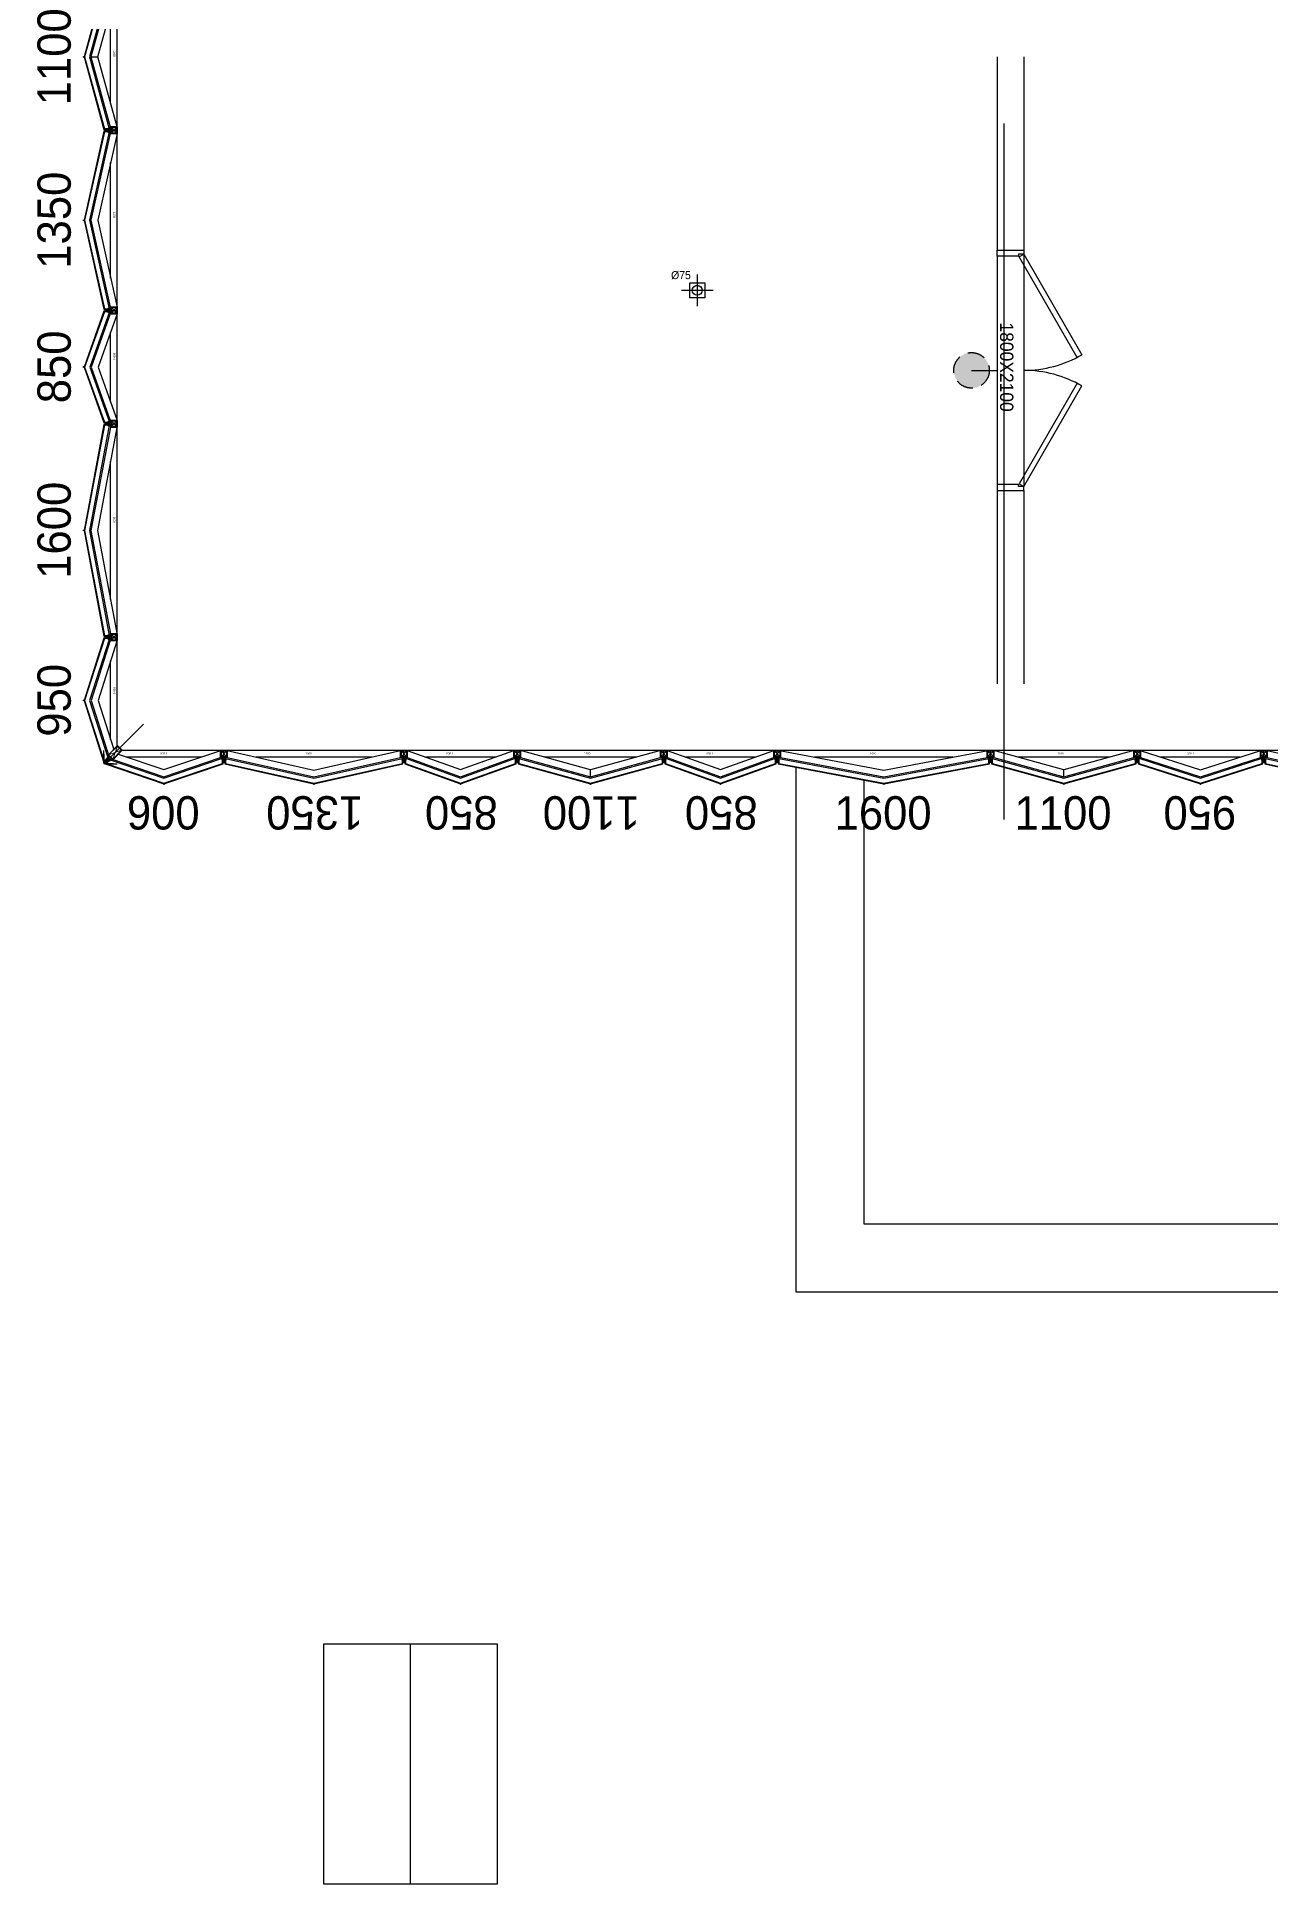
# Model space of a CAD drawing. Header units: millimetres. Extents: x -95754 to 183257, y 26770 to 150605.
# Drawn here: x 91350 to 100601, y 98505 to 112355 of the extents above; entities that cross this region are included whole.
import ezdxf
from ezdxf.enums import TextEntityAlignment as Align

# ---------------------------------------------------------------- set-up
doc = ezdxf.new("R2010")
doc.units = ezdxf.units.MM
doc.header["$LTSCALE"] = 300
doc.set_wipeout_variables(frame=1)
doc.linetypes.add('ghid', pattern=[3, 2, -1])
doc.linetypes.add('HID', pattern=[2.8, 1.8, -1])
for name, color, linetype in [('6FIN', 6, 'Continuous'), ('A-CEN', 1, 'Continuous'), ('A-DOOR', 4, 'Continuous'), ('A-DOOR-1', 1, 'Continuous'), ('A-DOOR-8', 8, 'Continuous'), ('A-ELE', 7, 'Continuous'), ('A-HAT', 251, 'Continuous'), ('A-SYM', 7, 'Continuous'), ('A-WALL-D', 7, 'Continuous'), ('A-갑종방화문', 7, 'Continuous'), ('A-방화문표기', 6, 'ghid'), ('A-지붕바닥', 253, 'Continuous'), ('A-하지철물', 55, 'Continuous'), ('alucobond', 4, 'Continuous'), ('mold', 4, 'Continuous'), ('SHEET', 6, 'Continuous'), ('우수계획', 7, 'Continuous')]:
    doc.layers.add(name, color=color, linetype=linetype)
doc.layers.add('NOPLOT', color=191, linetype='Continuous', plot=False)
doc.layers.add('PIPE', color=3, linetype='Continuous', lineweight=5)
doc.styles.add('Gtx', font='')
doc.styles.get('Gtx').set_extended_font_data('Dotum')

# ---------------------------------------------------------------- blocks, each defined once
blk = doc.blocks.new('FDD-2')
at = {"layer": 'A-DOOR', "linetype": 'Continuous'}
for points in [[(-870, 200), (-117, 635), (-97, 600), (-850, 165)], [(870, 200), (117, 635), (97, 600), (850, 165)], [(-900, 200), (-870, 200), (-870, 160), (-855, 160), (-855, 0), (-900, 0)], [(900, 200), (870, 200), (870, 160), (855, 160), (855, 0), (900, 0)]]:
    blk.add_lwpolyline(points, close=True, dxfattribs=at)
at = {"layer": 'A-DOOR-1', "linetype": 'Continuous'}
for centre, start, end in [((-870, 200), 0, 30), ((870, 200), 150, 180)]:
    blk.add_arc(centre, 870, start, end, dxfattribs=at)
at = {"layer": 'A-DOOR-8', "linetype": 'Continuous'}
for p, q in [((-870, 200), (870, 200)), ((-855, 0), (855, 0))]:
    blk.add_line(p, q, dxfattribs=at)
at = {"layer": 'NOPLOT', "style": 'Gtx'}
blk.add_text('1800X2100', height=100, dxfattribs=at).set_placement((-359, 22))
blk = doc.blocks.new('EX-1100')
at = {"layer": '6FIN', "elevation": 0}
for points in [[(3, 204), (47, 204, 0.414214), (50, 207), (50, 251, 0.414214), (47, 254), (3, 254, 0.414214), (0, 251), (0, 207, 0.414214)], [(1147, 204), (1103, 204, -0.414214), (1100, 207), (1100, 251, -0.414214), (1103, 254), (1147, 254, -0.414214), (1150, 251), (1150, 207, -0.414214)]]:
    blk.add_lwpolyline(points, format="xyb", close=True, dxfattribs=at)
at = {"layer": 'A-하지철물'}
for p, q in [((1100, 254), (50, 254)), ((923, 204), (227, 204)), ((575, 56), (575, 108))]:
    blk.add_line(p, q, dxfattribs=at)
at = {"layer": 'A-하지철물', "elevation": 0}
blk.add_lwpolyline([(1100, 201), (1100, 253), (575, 108), (50, 253), (50, 201), (575, 56)], close=True, dxfattribs=at)
at = {"layer": 'A-하지철물'}
blk.add_circle((575, 4), 4.07, dxfattribs=at)
at = {"layer": 'alucobond', "color": 251, "linetype": 'HID', "ltscale": 10}
for p, q in [((30, 185), (42, 185)), ((31, 182), (31, 188)), ((31, 187), (39, 187)), ((31, 184), (39, 184)), ((32, 181), (32, 189)), ((32, 189), (32, 189)), ((32, 181), (32, 181)), ((38, 183), (38, 187)), ((39, 183), (39, 187)), ((1120, 185), (1108, 185)), ((1111, 183), (1111, 187)), ((1119, 187), (1111, 187)), ((1119, 184), (1111, 184)), ((1112, 183), (1112, 187)), ((1118, 181), (1118, 189)), ((1118, 189), (1118, 189)), ((1118, 181), (1118, 181)), ((1119, 182), (1119, 188))]:
    blk.add_line(p, q, dxfattribs=at)
at = {"layer": 'alucobond'}
for p, q in [((32, 195), (37, 195)), ((1118, 195), (1114, 195))]:
    blk.add_line(p, q, dxfattribs=at)
at = {"layer": 'alucobond', "color": 251, "linetype": 'HID', "ltscale": 10, "elevation": 0}
for points in [[(32, 189), (31, 188)], [(32, 181), (31, 182)], [(37, 194), (575, 46), (1114, 194)], [(1118, 189), (1119, 188)], [(1118, 181), (1119, 182)]]:
    blk.add_lwpolyline(points, dxfattribs=at)
at = {"layer": 'alucobond', "elevation": 0}
for points in [[(32, 195), (32, 154), (575, 4), (1118, 154), (1118, 195)], [(37, 195), (37, 157), (575, 8), (1114, 157), (1114, 195)], [(1114, 195), (1114, 157)]]:
    blk.add_lwpolyline(points, dxfattribs=at)
at = {"layer": 'alucobond', "color": 251, "linetype": 'HID', "ltscale": 10, "elevation": 0}
for points in [[(39, 187, -0.666667), (39, 184, -1.5)], [(1111, 187, 0.666667), (1111, 184, 1.5)]]:
    blk.add_lwpolyline(points, format="xyb", dxfattribs=at)
at = {"layer": 'alucobond', "color": 251, "linetype": 'HID', "ltscale": 10}
for centre, start, end in [((39, 187), 0, 180), ((39, 183), 180, 0), ((1111, 187), 0, 180), ((1111, 183), 180, 0)]:
    blk.add_arc(centre, 0.75, start, end, dxfattribs=at)
at = {"layer": 'mold', "color": 4, "elevation": 0}
for points in [[(25, 204), (25, 203)], [(1125, 204), (1125, 203)]]:
    blk.add_lwpolyline(points, dxfattribs=at)
at = {"layer": 'NOPLOT'}
for p, q in [((3, 254), (0, 254)), ((0, 254), (0, 251)), ((0, 207), (0, 204)), ((3, 204), (0, 204)), ((25, 160), (25, 254)), ((47, 254), (50, 254)), ((47, 204), (50, 204)), ((50, 254), (50, 251)), ((50, 207), (50, 204)), ((1103, 254), (1100, 254)), ((1100, 254), (1100, 251)), ((1100, 207), (1100, 204)), ((1103, 204), (1100, 204)), ((1125, 160), (1125, 254)), ((1147, 254), (1150, 254)), ((1147, 204), (1150, 204)), ((1150, 254), (1150, 251)), ((1150, 207), (1150, 204))]:
    blk.add_line(p, q, dxfattribs=at)
at = {"layer": 'SHEET', "color": 8}
for p, q in [((47, 251), (3, 207)), ((3, 251), (47, 207)), ((1103, 251), (1147, 207)), ((1147, 251), (1103, 207))]:
    blk.add_line(p, q, dxfattribs=at)
at = {"layer": 'SHEET', "color": 8, "elevation": 0}
for points in [[(3, 207), (47, 207), (47, 251), (3, 251)], [(1147, 207), (1103, 207), (1103, 251), (1147, 251)]]:
    blk.add_lwpolyline(points, close=True, dxfattribs=at)
at = {"layer": 'NOPLOT', "linetype": 'HID', "style": 'Gtx'}
blk.add_text('1100', height=15, dxfattribs=at).set_placement((527, 224))
blk = doc.blocks.new('EX-850-1')
at = {"layer": '6FIN', "elevation": 0}
for points in [[(3, 204), (47, 204, 0.414214), (50, 207), (50, 251, 0.414214), (47, 254), (3, 254, 0.414214), (0, 251), (0, 207, 0.414214)], [(897, 204), (853, 204, -0.414214), (850, 207), (850, 251, -0.414214), (853, 254), (897, 254, -0.414214), (900, 251), (900, 207, -0.414214)]]:
    blk.add_lwpolyline(points, format="xyb", close=True, dxfattribs=at)
at = {"layer": 'A-하지철물'}
for p, q in [((850, 254), (50, 254)), ((711, 204), (189, 204))]:
    blk.add_line(p, q, dxfattribs=at)
at = {"layer": 'A-하지철물', "elevation": 0}
for points in [[(50, 254), (450, 110), (850, 254)], [(50, 204), (50, 201), (450, 57), (850, 201), (850, 204)]]:
    blk.add_lwpolyline(points, dxfattribs=at)
at = {"layer": 'A-하지철물'}
blk.add_circle((450, 4), 4.07, dxfattribs=at)
at = {"layer": 'alucobond', "color": 251, "linetype": 'HID', "ltscale": 10}
for p, q in [((30, 185), (42, 185)), ((31, 182), (31, 188)), ((31, 187), (39, 187)), ((31, 184), (39, 184)), ((32, 181), (32, 189)), ((32, 189), (32, 189)), ((32, 181), (32, 181)), ((38, 183), (38, 187)), ((39, 183), (39, 187)), ((870, 185), (858, 185)), ((861, 183), (861, 187)), ((869, 187), (861, 187)), ((869, 184), (861, 184)), ((862, 183), (862, 187)), ((867, 181), (867, 189)), ((868, 189), (867, 189)), ((868, 181), (867, 181)), ((869, 182), (869, 188))]:
    blk.add_line(p, q, dxfattribs=at)
at = {"layer": 'alucobond'}
for p, q in [((32, 195), (37, 195)), ((867, 195), (863, 195))]:
    blk.add_line(p, q, dxfattribs=at)
at = {"layer": 'alucobond', "color": 251, "linetype": 'HID', "ltscale": 10}
for points in [[(32, 189), (31, 188)], [(32, 181), (31, 182)], [(868, 189), (869, 188)], [(868, 181), (869, 182)]]:
    blk.add_lwpolyline(points, dxfattribs=at)
at = {"layer": 'alucobond', "elevation": 0}
for points in [[(32, 195), (32, 154), (450, 4), (867, 154), (867, 195)], [(37, 195), (37, 157), (450, 8), (863, 157), (863, 195)]]:
    blk.add_lwpolyline(points, dxfattribs=at)
at = {"layer": 'alucobond', "color": 251, "linetype": 'HID', "ltscale": 10, "elevation": 0}
blk.add_lwpolyline([(37, 195), (450, 47), (863, 195)], dxfattribs=at)
at = {"layer": 'alucobond', "color": 251, "linetype": 'HID', "ltscale": 10}
for points in [[(39, 187, -0.666667), (39, 184, -1.5)], [(861, 187, 0.666667), (861, 184, 1.5)]]:
    blk.add_lwpolyline(points, format="xyb", dxfattribs=at)
for centre, start, end in [((39, 187), 0, 180), ((39, 183), 180, 0), ((861, 187), 0, 180), ((861, 183), 180, 0)]:
    blk.add_arc(centre, 0.75, start, end, dxfattribs=at)
at = {"layer": 'mold', "color": 4}
for points in [[(25, 204), (25, 203)], [(875, 204), (875, 203)]]:
    blk.add_lwpolyline(points, dxfattribs=at)
at = {"layer": 'NOPLOT'}
for p, q in [((3, 254), (0, 254)), ((0, 254), (0, 251)), ((0, 207), (0, 204)), ((3, 204), (0, 204)), ((25, 160), (25, 254)), ((47, 254), (50, 254)), ((47, 204), (50, 204)), ((50, 254), (50, 251)), ((50, 207), (50, 204)), ((853, 254), (850, 254)), ((850, 254), (850, 251)), ((850, 207), (850, 204)), ((853, 204), (850, 204)), ((875, 160), (875, 254)), ((897, 254), (900, 254)), ((897, 204), (900, 204)), ((900, 254), (900, 251)), ((900, 207), (900, 204))]:
    blk.add_line(p, q, dxfattribs=at)
at = {"layer": 'SHEET', "color": 8}
for p, q in [((47, 251), (3, 207)), ((3, 251), (47, 207)), ((853, 251), (897, 207)), ((897, 251), (853, 207))]:
    blk.add_line(p, q, dxfattribs=at)
at = {"layer": 'SHEET', "color": 8, "elevation": 0}
for points in [[(3, 207), (47, 207), (47, 251), (3, 251)], [(897, 207), (853, 207), (853, 251), (897, 251)]]:
    blk.add_lwpolyline(points, close=True, dxfattribs=at)
at = {"layer": 'NOPLOT', "linetype": 'HID', "style": 'Gtx'}
blk.add_text('850-1', height=15, dxfattribs=at).set_placement((344, 224))
blk = doc.blocks.new('EX-1350')
at = {"layer": '6FIN', "elevation": 0}
for points in [[(3, 204), (47, 204, 0.414214), (50, 207), (50, 251, 0.414214), (47, 254), (3, 254, 0.414214), (0, 251), (0, 207, 0.414214)], [(1397, 204), (1353, 204, -0.414214), (1350, 207), (1350, 251, -0.414214), (1353, 254), (1397, 254, -0.414214), (1400, 251), (1400, 207, -0.414214)]]:
    blk.add_lwpolyline(points, format="xyb", close=True, dxfattribs=at)
at = {"layer": 'A-하지철물'}
for p, q in [((1350, 254), (50, 254)), ((1134, 204), (266, 204))]:
    blk.add_line(p, q, dxfattribs=at)
at = {"layer": 'A-하지철물', "elevation": 0}
for points in [[(50, 254), (50, 201), (700, 55), (1350, 201), (1350, 254)], [(50, 253), (700, 107), (1350, 253)]]:
    blk.add_lwpolyline(points, dxfattribs=at)
at = {"layer": 'A-하지철물'}
blk.add_circle((700, 4), 4.07, dxfattribs=at)
at = {"layer": 'alucobond', "color": 251, "linetype": 'HID', "ltscale": 10}
for p, q in [((30, 185), (42, 185)), ((31, 182), (31, 188)), ((31, 187), (39, 187)), ((31, 184), (39, 184)), ((32, 181), (32, 189)), ((32, 189), (32, 189)), ((32, 181), (32, 181)), ((38, 183), (38, 187)), ((39, 183), (39, 187)), ((1370, 185), (1358, 185)), ((1361, 183), (1361, 187)), ((1369, 187), (1361, 187)), ((1369, 184), (1361, 184)), ((1362, 183), (1362, 187)), ((1367, 181), (1367, 189)), ((1368, 189), (1367, 189)), ((1368, 181), (1367, 181)), ((1369, 182), (1369, 188))]:
    blk.add_line(p, q, dxfattribs=at)
at = {"layer": 'alucobond'}
for p, q in [((32, 195), (37, 195)), ((1367, 195), (1363, 195))]:
    blk.add_line(p, q, dxfattribs=at)
at = {"layer": 'alucobond', "color": 251, "linetype": 'HID', "ltscale": 10, "elevation": 0}
for points in [[(32, 189), (31, 188)], [(32, 181), (31, 182)], [(37, 194), (700, 45), (1363, 194)], [(1368, 189), (1369, 188)], [(1368, 181), (1369, 182)]]:
    blk.add_lwpolyline(points, dxfattribs=at)
at = {"layer": 'alucobond', "elevation": 0}
for points in [[(32, 195), (32, 154), (700, 4), (1367, 154), (1367, 195)], [(37, 195), (37, 157), (700, 8), (1363, 157), (1363, 195)]]:
    blk.add_lwpolyline(points, dxfattribs=at)
at = {"layer": 'alucobond', "color": 251, "linetype": 'HID', "ltscale": 10, "elevation": 0}
for points in [[(39, 187, -0.666667), (39, 184, -1.5)], [(1361, 187, 0.666667), (1361, 184, 1.5)]]:
    blk.add_lwpolyline(points, format="xyb", dxfattribs=at)
at = {"layer": 'alucobond', "color": 251, "linetype": 'HID', "ltscale": 10}
for centre, start, end in [((39, 187), 0, 180), ((39, 183), 180, 0), ((1361, 187), 0, 180), ((1361, 183), 180, 0)]:
    blk.add_arc(centre, 0.75, start, end, dxfattribs=at)
at = {"layer": 'mold', "color": 4, "elevation": 0}
for points in [[(25, 204), (25, 203)], [(1375, 204), (1375, 203)]]:
    blk.add_lwpolyline(points, dxfattribs=at)
at = {"layer": 'NOPLOT'}
for p, q in [((3, 254), (0, 254)), ((0, 254), (0, 251)), ((0, 207), (0, 204)), ((3, 204), (0, 204)), ((25, 160), (25, 254)), ((47, 254), (50, 254)), ((47, 204), (50, 204)), ((50, 254), (50, 251)), ((50, 207), (50, 204)), ((1353, 254), (1350, 254)), ((1350, 254), (1350, 251)), ((1350, 207), (1350, 204)), ((1353, 204), (1350, 204)), ((1375, 160), (1375, 254)), ((1397, 254), (1400, 254)), ((1397, 204), (1400, 204)), ((1400, 254), (1400, 251)), ((1400, 207), (1400, 204))]:
    blk.add_line(p, q, dxfattribs=at)
at = {"layer": 'SHEET', "color": 8}
for p, q in [((47, 251), (3, 207)), ((3, 251), (47, 207)), ((1353, 251), (1397, 207)), ((1397, 251), (1353, 207))]:
    blk.add_line(p, q, dxfattribs=at)
at = {"layer": 'SHEET', "color": 8, "elevation": 0}
for points in [[(3, 207), (47, 207), (47, 251), (3, 251)], [(1397, 207), (1353, 207), (1353, 251), (1397, 251)]]:
    blk.add_lwpolyline(points, close=True, dxfattribs=at)
at = {"layer": 'NOPLOT', "linetype": 'HID', "style": 'Gtx'}
blk.add_text('1350', height=15, dxfattribs=at).set_placement((637, 224))
blk = doc.blocks.new('EX-1600')
at = {"layer": '6FIN', "elevation": 0}
for points in [[(3, 204), (47, 204, 0.414214), (50, 207), (50, 251, 0.414214), (47, 254), (3, 254, 0.414214), (0, 251), (0, 207, 0.414214)], [(1647, 204), (1603, 204, -0.414214), (1600, 207), (1600, 251, -0.414214), (1603, 254), (1647, 254, -0.414214), (1650, 251), (1650, 207, -0.414214)]]:
    blk.add_lwpolyline(points, format="xyb", close=True, dxfattribs=at)
at = {"layer": 'A-하지철물'}
for p, q in [((1600, 254), (50, 254)), ((1344, 204), (306, 204))]:
    blk.add_line(p, q, dxfattribs=at)
at = {"layer": 'A-하지철물', "elevation": 0}
for points in [[(42, 254), (825, 106), (1608, 254)], [(50, 204), (50, 202), (825, 55), (1600, 202), (1600, 204)]]:
    blk.add_lwpolyline(points, dxfattribs=at)
at = {"layer": 'A-하지철물'}
blk.add_circle((825, 4), 4.07, dxfattribs=at)
at = {"layer": 'alucobond', "color": 251, "linetype": 'HID', "ltscale": 10}
for p, q in [((30, 185), (42, 185)), ((31, 182), (31, 188)), ((31, 187), (39, 187)), ((31, 184), (39, 184)), ((32, 181), (32, 189)), ((32, 189), (32, 189)), ((32, 181), (32, 181)), ((38, 183), (38, 187)), ((39, 183), (39, 187)), ((1620, 185), (1608, 185)), ((1611, 183), (1611, 187)), ((1619, 187), (1611, 187)), ((1619, 184), (1611, 184)), ((1612, 183), (1612, 187)), ((1617, 181), (1617, 189)), ((1618, 189), (1617, 189)), ((1618, 181), (1617, 181)), ((1619, 182), (1619, 188))]:
    blk.add_line(p, q, dxfattribs=at)
at = {"layer": 'alucobond'}
for p, q in [((32, 195), (37, 195)), ((1617, 195), (1613, 195))]:
    blk.add_line(p, q, dxfattribs=at)
at = {"layer": 'alucobond', "color": 251, "linetype": 'HID', "ltscale": 10}
for points in [[(32, 189), (31, 188)], [(32, 181), (31, 182)]]:
    blk.add_lwpolyline(points, dxfattribs=at)
at = {"layer": 'alucobond', "elevation": 0}
for points in [[(32, 195), (32, 154), (825, 4), (1617, 154), (1617, 195)], [(37, 195), (37, 157), (825, 8), (1613, 157), (1613, 195)]]:
    blk.add_lwpolyline(points, dxfattribs=at)
at = {"layer": 'alucobond', "color": 251, "linetype": 'HID', "ltscale": 10, "elevation": 0}
for points in [[(37, 194), (825, 45), (1613, 194)], [(1618, 189), (1619, 188)], [(1618, 181), (1619, 182)]]:
    blk.add_lwpolyline(points, dxfattribs=at)
at = {"layer": 'alucobond', "color": 251, "linetype": 'HID', "ltscale": 10}
blk.add_lwpolyline([(39, 187, -0.666667), (39, 184, -1.5)], format="xyb", dxfattribs=at)
at = {"layer": 'alucobond', "color": 251, "linetype": 'HID', "ltscale": 10, "elevation": 0}
blk.add_lwpolyline([(1611, 187, 0.666667), (1611, 184, 1.5)], format="xyb", dxfattribs=at)
at = {"layer": 'alucobond', "color": 251, "linetype": 'HID', "ltscale": 10}
for centre, start, end in [((39, 187), 0, 180), ((39, 183), 180, 0), ((1611, 187), 0, 180), ((1611, 183), 180, 0)]:
    blk.add_arc(centre, 0.75, start, end, dxfattribs=at)
at = {"layer": 'mold', "color": 4}
blk.add_lwpolyline([(25, 204), (25, 203)], dxfattribs=at)
at = {"layer": 'mold', "color": 4, "elevation": 0}
blk.add_lwpolyline([(1625, 204), (1625, 203)], dxfattribs=at)
at = {"layer": 'NOPLOT'}
for p, q in [((3, 254), (0, 254)), ((0, 254), (0, 251)), ((0, 207), (0, 204)), ((3, 204), (0, 204)), ((25, 160), (25, 254)), ((47, 254), (50, 254)), ((47, 204), (50, 204)), ((50, 254), (50, 251)), ((50, 207), (50, 204)), ((1603, 254), (1600, 254)), ((1600, 254), (1600, 251)), ((1600, 207), (1600, 204)), ((1603, 204), (1600, 204)), ((1625, 160), (1625, 254)), ((1647, 254), (1650, 254)), ((1647, 204), (1650, 204)), ((1650, 254), (1650, 251)), ((1650, 207), (1650, 204))]:
    blk.add_line(p, q, dxfattribs=at)
at = {"layer": 'SHEET', "color": 8}
for p, q in [((47, 251), (3, 207)), ((3, 251), (47, 207)), ((1603, 251), (1647, 207)), ((1647, 251), (1603, 207))]:
    blk.add_line(p, q, dxfattribs=at)
at = {"layer": 'SHEET', "color": 8, "elevation": 0}
for points in [[(3, 207), (47, 207), (47, 251), (3, 251)], [(1647, 207), (1603, 207), (1603, 251), (1647, 251)]]:
    blk.add_lwpolyline(points, close=True, dxfattribs=at)
at = {"layer": 'NOPLOT', "linetype": 'HID', "style": 'Gtx'}
blk.add_text('1600', height=15, dxfattribs=at).set_placement((722, 224))
blk = doc.blocks.new('EX-950-1')
at = {"layer": '6FIN', "elevation": 0}
for points in [[(3, 204), (47, 204, 0.414214), (50, 207), (50, 251, 0.414214), (47, 254), (3, 254, 0.414214), (0, 251), (0, 207, 0.414214)], [(997, 204), (953, 204, -0.414214), (950, 207), (950, 251, -0.414214), (953, 254), (997, 254, -0.414214), (1000, 251), (1000, 207, -0.414214)]]:
    blk.add_lwpolyline(points, format="xyb", close=True, dxfattribs=at)
at = {"layer": 'A-하지철물'}
for p, q in [((950, 254), (50, 254)), ((796, 204), (204, 204))]:
    blk.add_line(p, q, dxfattribs=at)
at = {"layer": 'A-하지철물', "elevation": 0}
for points in [[(48, 254), (500, 109), (952, 254)], [(50, 204), (50, 201), (500, 57), (950, 201), (950, 204)]]:
    blk.add_lwpolyline(points, dxfattribs=at)
at = {"layer": 'A-하지철물'}
blk.add_circle((500, 4), 4.07, dxfattribs=at)
at = {"layer": 'alucobond', "color": 251, "linetype": 'HID', "ltscale": 10}
for p, q in [((30, 185), (42, 185)), ((31, 182), (31, 188)), ((31, 187), (39, 187)), ((31, 184), (39, 184)), ((32, 181), (32, 189)), ((32, 189), (32, 189)), ((32, 181), (32, 181)), ((38, 183), (38, 187)), ((39, 183), (39, 187)), ((970, 185), (958, 185)), ((961, 183), (961, 187)), ((969, 187), (961, 187)), ((969, 184), (961, 184)), ((962, 183), (962, 187)), ((967, 181), (967, 189)), ((968, 189), (967, 189)), ((968, 181), (967, 181)), ((969, 182), (969, 188))]:
    blk.add_line(p, q, dxfattribs=at)
at = {"layer": 'alucobond'}
for p, q in [((32, 195), (37, 195)), ((967, 195), (963, 195))]:
    blk.add_line(p, q, dxfattribs=at)
at = {"layer": 'alucobond', "color": 251, "linetype": 'HID', "ltscale": 10}
for points in [[(32, 189), (31, 188)], [(32, 181), (31, 182)], [(968, 189), (969, 188)], [(968, 181), (969, 182)]]:
    blk.add_lwpolyline(points, dxfattribs=at)
at = {"layer": 'alucobond', "elevation": 0}
for points in [[(32, 195), (32, 154), (500, 4), (967, 154), (967, 195)], [(37, 195), (37, 157), (500, 8), (963, 157), (963, 195)]]:
    blk.add_lwpolyline(points, dxfattribs=at)
at = {"layer": 'alucobond', "color": 251, "linetype": 'HID', "ltscale": 10, "elevation": 0}
blk.add_lwpolyline([(37, 195), (500, 46), (963, 195)], dxfattribs=at)
at = {"layer": 'alucobond', "color": 251, "linetype": 'HID', "ltscale": 10}
for points in [[(39, 187, -0.666667), (39, 184, -1.5)], [(961, 187, 0.666667), (961, 184, 1.5)]]:
    blk.add_lwpolyline(points, format="xyb", dxfattribs=at)
for centre, start, end in [((39, 187), 0, 180), ((39, 183), 180, 0), ((961, 187), 0, 180), ((961, 183), 180, 0)]:
    blk.add_arc(centre, 0.75, start, end, dxfattribs=at)
at = {"layer": 'mold', "color": 4}
for points in [[(25, 204), (25, 203)], [(975, 204), (975, 203)]]:
    blk.add_lwpolyline(points, dxfattribs=at)
at = {"layer": 'NOPLOT'}
for p, q in [((3, 254), (0, 254)), ((0, 254), (0, 251)), ((0, 207), (0, 204)), ((3, 204), (0, 204)), ((25, 160), (25, 254)), ((47, 254), (50, 254)), ((47, 204), (50, 204)), ((50, 254), (50, 251)), ((50, 207), (50, 204)), ((953, 254), (950, 254)), ((950, 254), (950, 251)), ((950, 207), (950, 204)), ((953, 204), (950, 204)), ((975, 160), (975, 254)), ((997, 254), (1000, 254)), ((997, 204), (1000, 204)), ((1000, 254), (1000, 251)), ((1000, 207), (1000, 204))]:
    blk.add_line(p, q, dxfattribs=at)
at = {"layer": 'SHEET', "color": 8}
for p, q in [((47, 251), (3, 207)), ((3, 251), (47, 207)), ((953, 251), (997, 207)), ((997, 251), (953, 207))]:
    blk.add_line(p, q, dxfattribs=at)
at = {"layer": 'SHEET', "color": 8, "elevation": 0}
for points in [[(3, 207), (47, 207), (47, 251), (3, 251)], [(997, 207), (953, 207), (953, 251), (997, 251)]]:
    blk.add_lwpolyline(points, close=True, dxfattribs=at)
at = {"layer": 'NOPLOT', "linetype": 'HID', "style": 'Gtx'}
blk.add_text('950-1', height=15, dxfattribs=at).set_placement((400, 224))
blk = doc.blocks.new('A$C3e56fbfe')
at = {"layer": '6FIN', "elevation": 0}
for points in [[(204, 1126), (204, 1082, 0.414214), (207, 1079), (251, 1079, 0.414214), (254, 1082), (254, 1126, 0.414214), (251, 1129), (207, 1129, 0.414214)], [(187, 218), (218, 187, 0.414214), (222, 187), (288, 253, 0.414214), (288, 258), (258, 288, 0.414214), (253, 288), (187, 222, 0.414214)], [(1076, 204), (1032, 204, -0.414214), (1029, 207), (1029, 251, -0.414214), (1032, 254), (1076, 254, -0.414214), (1079, 251), (1079, 207, -0.414214)]]:
    blk.add_lwpolyline(points, format="xyb", close=True, dxfattribs=at)
at = {"layer": 'A-하지철물'}
for p, q in [((254, 289), (254, 1079)), ((204, 333), (204, 925)), ((1029, 254), (289, 254)), ((883, 204), (326, 204))]:
    blk.add_line(p, q, dxfattribs=at)
at = {"layer": 'A-하지철물', "elevation": 0}
for points in [[(204, 1079), (201, 1079), (57, 629), (191, 210)], [(254, 1081), (109, 629), (227, 262)], [(209, 191), (604, 57), (1029, 201), (1029, 204)], [(261, 226), (604, 110), (1022, 251)]]:
    blk.add_lwpolyline(points, dxfattribs=at)
at = {"layer": 'A-하지철물'}
for centre in [(4, 629), (604, 4)]:
    blk.add_circle(centre, 4.07, dxfattribs=at)
at = {"layer": 'alucobond', "color": 251, "linetype": 'HID', "ltscale": 10}
for p, q in [((181, 1097), (189, 1097)), ((181, 1097), (181, 1097)), ((182, 1098), (188, 1098)), ((183, 1091), (187, 1091)), ((183, 1090), (187, 1090)), ((184, 1098), (184, 1090)), ((185, 1099), (185, 1088)), ((187, 1098), (187, 1090)), ((189, 1097), (189, 1097)), ((177, 197), (180, 201)), ((185, 192), (177, 200)), ((183, 192), (177, 198)), ((178, 196), (181, 200)), ((185, 194), (180, 200)), ((181, 191), (186, 197)), ((181, 191), (181, 191)), ((182, 191), (186, 195)), ((187, 197), (186, 197)), ((191, 181), (197, 186)), ((191, 182), (195, 186)), ((191, 181), (191, 181)), ((192, 185), (200, 177)), ((192, 183), (198, 177)), ((194, 185), (200, 180)), ((196, 178), (200, 181)), ((197, 187), (197, 186)), ((197, 177), (201, 180)), ((1049, 185), (1038, 185)), ((1040, 183), (1040, 187)), ((1048, 187), (1040, 187)), ((1048, 184), (1040, 184)), ((1041, 183), (1041, 187)), ((1047, 181), (1047, 189)), ((1047, 189), (1047, 189)), ((1047, 181), (1047, 181)), ((1048, 182), (1048, 188))]:
    blk.add_line(p, q, dxfattribs=at)
at = {"layer": 'alucobond'}
for p, q in [((195, 1097), (195, 1093)), ((190, 202), (188, 204)), ((202, 190), (204, 188)), ((1047, 195), (1043, 195))]:
    blk.add_line(p, q, dxfattribs=at)
at = {"layer": 'alucobond', "elevation": 0}
for points in [[(195, 1097), (154, 1097), (4, 629), (153, 164), (191, 201)], [(195, 1093), (157, 1093), (8, 629), (155, 171), (188, 204)], [(201, 191), (164, 153), (604, 4), (1047, 154), (1047, 195)], [(204, 188), (171, 155), (604, 8), (1043, 157), (1043, 195)]]:
    blk.add_lwpolyline(points, dxfattribs=at)
at = {"layer": 'alucobond', "color": 251, "linetype": 'HID', "ltscale": 10, "elevation": 0}
for points in [[(195, 1093), (46, 629), (183, 202)], [(181, 1097), (182, 1098)], [(189, 1097), (188, 1098)], [(181, 191), (182, 191)], [(187, 197), (186, 195)], [(191, 181), (191, 182)], [(197, 187), (195, 186)], [(201, 183), (604, 46), (1043, 195)], [(1047, 189), (1048, 188)], [(1047, 181), (1048, 182)]]:
    blk.add_lwpolyline(points, dxfattribs=at)
for points in [[(187, 1090, -0.666667), (184, 1090, -1.5)], [(180, 200, 0.666667), (177, 198, 1.5)], [(200, 180, -0.666667), (198, 177, -1.5)], [(1040, 187, 0.666667), (1040, 184, 1.5)]]:
    blk.add_lwpolyline(points, format="xyb", dxfattribs=at)
at = {"layer": 'alucobond', "elevation": 0}
for points in [[(202, 202), (201, 201), (193, 209), (161, 177), (153, 181), (154, 182), (160, 179), (193, 211)], [(202, 202), (201, 201), (209, 193), (177, 161), (181, 153), (182, 153), (179, 160), (211, 193)]]:
    blk.add_lwpolyline(points, close=True, dxfattribs=at)
at = {"layer": 'alucobond', "color": 251, "linetype": 'HID', "ltscale": 10}
for centre, start, end in [((183, 1090), 90, 270), ((187, 1090), 270, 90), ((177, 197), 135, 315), ((181, 200), 315, 135), ((197, 177), 135, 315), ((200, 181), 315, 135), ((1040, 187), 0, 180), ((1040, 183), 180, 0)]:
    blk.add_arc(centre, 0.75, start, end, dxfattribs=at)
at = {"layer": 'mold', "color": 4, "elevation": 0}
for points in [[(204, 1104), (203, 1104)], [(154, 204), (154, 203)], [(204, 154), (203, 154)], [(1054, 204), (1054, 203)]]:
    blk.add_lwpolyline(points, dxfattribs=at)
at = {"layer": 'NOPLOT'}
for p, q in [((204, 1126), (204, 1129)), ((207, 1129), (204, 1129)), ((254, 1129), (251, 1129)), ((254, 1126), (254, 1129)), ((160, 1104), (254, 1104)), ((204, 1082), (204, 1079)), ((207, 1079), (204, 1079)), ((254, 1079), (251, 1079)), ((254, 1082), (254, 1079)), ((451, 451, 0), (154, 154)), ((255, 291), (253, 288)), ((255, 291), (253, 288)), ((258, 288), (255, 291)), ((258, 288), (255, 291)), ((154, 160), (154, 254)), ((154, 226), (154, 154)), ((226, 154), (154, 154)), ((160, 154), (254, 154)), ((187, 222), (185, 220)), ((187, 222), (185, 220)), ((187, 218), (185, 220)), ((187, 218), (185, 220)), ((218, 187), (220, 185)), ((222, 187), (220, 185)), ((288, 258), (291, 255)), ((288, 258), (291, 255)), ((291, 255), (288, 253)), ((291, 255), (288, 253)), ((1032, 254), (1029, 254)), ((1029, 254), (1029, 251)), ((1029, 207), (1029, 204)), ((1032, 204), (1029, 204)), ((1054, 160), (1054, 254)), ((1076, 254), (1079, 254)), ((1076, 204), (1079, 204)), ((1079, 254), (1079, 251)), ((1079, 207), (1079, 204))]:
    blk.add_line(p, q, dxfattribs=at)
at = {"layer": 'PIPE', "color": 1}
for p, q in [((255, 286), (220, 189)), ((255, 286), (220, 189)), ((286, 255), (189, 220)), ((286, 255), (189, 220)), ((218, 187), (220, 185)), ((222, 187), (220, 185))]:
    blk.add_line(p, q, dxfattribs=at)
at = {"layer": 'PIPE', "elevation": 0}
blk.add_lwpolyline([(218, 187), (187, 218, -0.414214), (187, 222), (253, 288, -0.414214), (258, 288), (288, 258, -0.414214), (288, 253), (222, 187, -0.414214)], format="xyb", close=True, dxfattribs=at)
blk.add_lwpolyline([(220, 189), (189, 220), (255, 286), (286, 255)], close=True, dxfattribs=at)
at = {"layer": 'SHEET', "color": 8}
for p, q in [((251, 1082), (207, 1126)), ((251, 1126), (207, 1082)), ((1032, 251), (1076, 207)), ((1076, 251), (1032, 207))]:
    blk.add_line(p, q, dxfattribs=at)
at = {"layer": 'SHEET', "color": 8, "elevation": 0}
for points in [[(207, 1126), (207, 1082), (251, 1082), (251, 1126)], [(189, 220), (220, 189), (286, 255), (255, 286)], [(1076, 207), (1032, 207), (1032, 251), (1076, 251)]]:
    blk.add_lwpolyline(points, close=True, dxfattribs=at)
at = {"layer": 'NOPLOT', "linetype": 'HID', "style": 'Gtx'}
blk.add_text('950-1', height=15, rotation=270, dxfattribs=at).set_placement((224, 729))
blk.add_text('900-1', height=15, dxfattribs=at).set_placement((578, 224))
blk = doc.blocks.new('SYM-갑종방화문')
at = {"layer": 'A-방화문표기'}
blk.add_hatch(color=251, dxfattribs=at).paths.add_polyline_path([(-600, 0, 1), (600, 0, 1)])
at = {"layer": 'A-방화문표기', "color": 251}
blk.add_circle((0, 0), 600, dxfattribs=at)
blk = doc.blocks.new('A$C1B410CB1')
at = {"layer": 'NOPLOT'}
blk.add_line((100, 100), (100, 244), dxfattribs=at)
at = {"layer": 'A-갑종방화문', "xscale": 0.1666666666666667, "yscale": 0.1666666666666667, "zscale": 0.1666666666666667}
blk.add_blockref('SYM-갑종방화문', (100, 100), dxfattribs=at)
blk = doc.blocks.new('A$C0b20c517')
at = {"layer": 'NOPLOT', "linetype": 'Continuous', "style": 'Gtx'}
for s, rotation, p in [('1100', 90, (125, 5794)), ('1350', 90, (125, 4569)), ('850', 90, (125, 3469)), ('1600', 90, (125, 2244)), ('950', 90, (125, 969)), ('1350', 180, (2080, 125)), ('850', 180, (3180, 125)), ('1100', 180, (4155, 125)), ('850', 180, (5130, 125)), ('950', 180, (8720, 125))]:
    blk.add_text(s, height=250, rotation=rotation, dxfattribs=at).set_placement(p, align=Align.MIDDLE_CENTER)
for s, p in [('900', (944, 125)), ('1600', (6344, 125)), ('1100', (7694, 125))]:
    blk.add_text(s, height=250, dxfattribs=at).set_placement(p, align=Align.MIDDLE_CENTER)
blk = doc.blocks.new('A$Cacae0627')
at = {"layer": '우수계획', "color": 1}
for p, q in [((-528, 0), (528, 0)), ((0, 528), (0, -528))]:
    blk.add_line(p, q, dxfattribs=at)
at = {"layer": '우수계획', "color": 6, "lineweight": -3}
blk.add_lwpolyline([(-250, 250), (250, 250), (250, -250), (-250, -250)], close=True, dxfattribs=at)
blk.add_circle((0, 0), 167, dxfattribs=at)
blk = doc.blocks.new('A$Cfdea7a82')
at = {"layer": 'A-SYM', "xscale": 0.2249999999999964, "yscale": 0.2249999999999964, "zscale": 0.2249999999999964}
blk.add_blockref('A$Cacae0627', (204, 119, 0), dxfattribs=at)
at = {"layer": 'NOPLOT', "style": 'Gtx'}
blk.add_text('Ø75', height=60, dxfattribs=at).set_placement((82, 233), align=Align.MIDDLE)

msp = doc.modelspace()

# ---------------------------------------------------------------- linework, layer by layer
at = {"layer": 'A-CEN', "transparency": 33554687}
msp.add_line((98603.571, 111705.018), (98603.571, 106487.319), dxfattribs=at)
at = {"layer": 'A-HAT', "ltscale": 10, "transparency": 33554687}
for p, q in [((97043.571, 106879.939), (97043.571, 102945.017)), ((97553.571, 106783.409), (97553.571, 103455.017)), ((97553.571, 103455.017), (111743.571, 103455.017)), ((97043.571, 102945.017), (111743.571, 102945.017))]:
    msp.add_line(p, q, dxfattribs=at)
at = {"layer": 'A-WALL-D', "transparency": 33554687}
for p, q in [((98553.571, 112205.018), (98553.571, 110755.018)), ((98753.571, 112205.018), (98753.571, 110755.018)), ((98553.571, 108955.018), (98553.571, 107505.018)), ((98753.571, 108955.018), (98753.571, 107505.018))]:
    msp.add_line(p, q, dxfattribs=at)

# ---------------------------------------------------------------- block references
at = {"layer": 'A-DOOR', "transparency": 33554687, "rotation": 270}
msp.add_blockref('FDD-2', (98553.571, 109855.018), dxfattribs=at)
at = {"layer": 'A-ELE', "transparency": 33554687}
msp.add_blockref('A$C3e56fbfe', (91699.5, 106750.947), dxfattribs=at)
at = {"layer": 'A-갑종방화문', "transparency": 33554687, "xscale": 1.333333333333056, "yscale": 1.333333333333056, "zscale": 1.333333333333056, "rotation": 270}
msp.add_blockref('A$C1B410CB1', (98228.259, 109988.351), dxfattribs=at)
at = {"layer": 'A-지붕바닥', "transparency": 33554687}
msp.add_blockref('A$Cfdea7a82', (96099.75, 110336.264), dxfattribs=at)
at = {"layer": 'A-하지철물', "transparency": 33554687, "rotation": 270}
for name, p in [('EX-1100', (91699.5, 112780.018)), ('EX-1350', (91699.5, 111680.018)), ('EX-850-1', (91699.5, 110330.018)), ('EX-1600', (91699.5, 109480.018))]:
    msp.add_blockref(name, p, dxfattribs=at)
at = {"layer": 'A-하지철물', "transparency": 33554687}
for name, p in [('EX-1350', (92728.571, 106750.947)), ('EX-850-1', (94078.571, 106750.947)), ('EX-1100', (94928.571, 106750.947)), ('EX-850-1', (96028.571, 106750.947)), ('EX-1600', (96878.573, 106750.944)), ('EX-1100', (98478.573, 106750.944)), ('EX-950-1', (99578.573, 106750.945)), ('EX-1350', (100528.571, 106750.944))]:
    msp.add_blockref(name, p, dxfattribs=at)
at = {"layer": 'NOPLOT', "transparency": 33554687}
msp.add_blockref('A$C0b20c517', (91354.047, 106412.038), dxfattribs=at)

# ---------------------------------------------------------------- wipeouts: each hides what was drawn before it
at = {"ltscale": 10, "transparency": 33554687}
msp.add_wipeout([(93503.571, 98505.018), (93503.571, 100305.018), (94803.571, 100305.018), (94803.571, 98505.018)], dxfattribs=at).dxf.layer = 'A-HAT'

# ---------------------------------------------------------------- next in the draw order: linework, layer by layer
at = {"layer": 'A-HAT', "ltscale": 10, "transparency": 33554687}
msp.add_line((94153.571, 98505.018), (94153.571, 100305.018), dxfattribs=at)
msp.add_lwpolyline([(94803.571, 98505.018), (93503.571, 98505.018), (93503.571, 100305.018), (94803.571, 100305.018)], close=True, dxfattribs=at)

doc.saveas('drawing.dxf')
